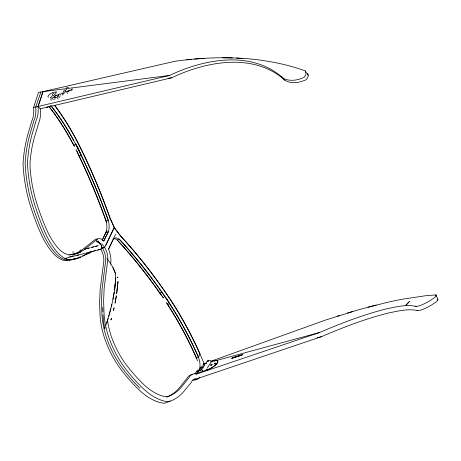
<?xml version="1.0" encoding="UTF-8"?>
<svg xmlns="http://www.w3.org/2000/svg" width="461" height="461" viewBox="0 0 461 461"><rect width="100%" height="100%" fill="white"/><g stroke="black" fill="none" stroke-linecap="round" stroke-linejoin="round"><path stroke-width="0.69" d="M105.978 325.155C111.164 308.513 116.16 290.949 115.475 273.471M202.373 370.546L202.598 371.059L202.702 370.609M114.703 288.517L115.832 277.776M115.025 285.757L115.429 282.282M110.617 264.262L110.911 261.606A17.409 9.105 69.9 0 0 108.577 249.309L115.567 234.286M114.489 289.946L114.875 287.007M113.187 268.043L110.784 263.761L106.969 258.454M114.155 292.188L112.899 299.275M111.867 304.202L111.297 306.721M110.813 308.674L109.655 313.14M108.813 316.154L109.245 314.644M196.132 374.251L319.675 332.462C341.405 323.144 363.562 314.563 386.548 308.853C396.201 306.888 406.337 304.197 416.156 306.409A21.402 4.224 -33.4 0 0 422.19 304.704L423.815 303.978A21.402 4.224 -33.4 0 0 429.226 301.16L434.694 297.524A7.912 1.953 -29.7 0 0 436.077 295.835L435.95 294.902L425.63 295.732L404.211 298.918A263.317 61.422 -28 0 0 385.275 302.86L359.557 309.475L325.962 319.905L211.144 361.176M197.884 378.452L321.426 336.663C343.157 327.345 365.314 318.764 388.3 313.054C397.952 311.089 408.089 308.397 417.908 310.61A21.402 4.224 -33.4 0 0 423.941 308.905L425.572 308.178A21.402 4.224 -33.4 0 0 430.977 305.361L436.446 301.725A7.912 1.953 -29.7 0 0 437.829 300.036L437.892 299.293L435.95 294.902L436.077 295.835M199.359 369.382L199.653 368.431A13.242 6.927 69.9 0 0 198.437 357.206L197.343 354.728A218.295 114.195 69.9 0 0 172.011 307.435L161.206 291.392A369.78 193.441 69.9 0 0 123.145 243.512L119.29 239.305L117.192 240.077L121.047 244.284A369.78 193.441 69.9 0 1 159.074 292.113L163.39 297.927M106.831 322.585L108.099 318.557M67.813 260.442A51.528 23.085 79.8 0 1 52.854 252.962A67.421 30.201 79.8 0 1 39.992 231.71A147.117 65.906 79.8 0 1 30.72 206.816A76.042 34.062 79.8 0 1 23.05 163.436A107.546 48.175 79.8 0 1 27.937 134.237L31.942 120.615A19.183 8.592 79.8 0 0 33.63 107.361L38.58 92.298L43.173 91.716M86.276 253.942L84.634 255.261L78.399 258.304L73.489 259.376A51.528 23.085 79.8 0 1 57.256 252.173A67.421 30.201 79.8 0 1 44.394 230.921A147.117 65.906 79.8 0 1 35.122 206.027A76.042 34.062 79.8 0 1 27.453 162.647A107.546 48.175 79.8 0 1 32.339 133.448L36.344 119.825A19.183 8.592 79.8 0 0 38.033 106.572L42.982 91.509M38.096 106.485L43.052 91.635L174.932 61.267C197.331 58.19 220.035 56.841 242.613 58.426A263.317 160.48 -33.5 0 1 265.34 60.91C278.945 62.961 292.407 66.217 305.343 70.919L306.11 72.942A7.912 4.737 -31.5 0 1 305.32 75.633L303.96 77.442L299.725 79.061A21.402 13.651 -26.9 0 1 293.363 80.254L291.329 80.3A21.402 13.651 -26.9 0 1 282.898 77.932C251.677 49.972 204.171 58.899 169.596 75.437L38.096 106.485L40.199 108.831L171.694 77.776C206.269 61.238 253.781 52.312 285.002 80.272A21.402 13.651 -26.9 0 0 293.432 82.64L295.461 82.594A21.402 13.651 -26.9 0 0 301.828 81.401L306.064 79.782L307.424 77.972A7.912 4.737 -31.5 0 0 308.207 75.281L307.447 73.264L308.207 75.281M105.166 327.494L104.774 328.612L103.765 323.069L102.987 314.754M50.122 97.83L51.765 96.764L52.848 93.716L54.046 93.174M51.315 98.026L50.791 99.513L51.309 100.383M53.902 96.966L55.32 95.519L56.663 95.087M55.827 95.738L54.807 96.654M58.576 95.369L57.567 98.21L58.092 99.08M59.521 97.571L60.166 95.738M64.736 91.249L66.92 89.048M68.66 90.973L67.779 91.866M68.695 91.497L68.695 91.82M102.083 240.29L106.854 230.339M102.221 240.267L106.128 232.114A11.266 5.048 79.8 0 0 106.157 221.096L104.002 215.103A369.78 165.649 79.8 0 0 79.632 157.045L76.958 151.139M71.334 254.593L77.333 253.285L83.326 250.358L97.594 239A17.409 7.797 79.8 0 1 103.679 240.999L108.3 231.722L105.99 232.137M199.636 377.11L198.426 378.763A19.183 10.038 69.9 0 0 191.159 382.561L184.146 391.066A107.546 56.259 69.9 0 1 168.369 401.79A76.042 39.779 69.9 0 1 142.023 387.442A147.117 76.964 69.9 0 1 125.945 369.313A67.421 35.272 69.9 0 1 111.257 343.814A51.528 26.957 69.9 0 1 103.956 311.071L103.61 301.079L104.134 288.356L107.753 260.217A12.268 6.419 69.9 0 0 104.647 247.528L114.23 227.521L120.477 235.819A375.064 196.207 69.9 0 1 162.71 288.338L169.619 298.348A223.429 116.887 69.9 0 1 199.671 353.126L200.045 353.967L198.507 357.183L196.34 357.978M105.834 245.2L114.305 227.498L110.081 218.174A375.064 168.017 79.8 0 0 83.308 153.588L78.237 143.267A223.429 100.089 79.8 0 0 54.692 105.367M64.327 89.86L62.506 94.096M198.985 370.229L197.147 373.335M205.537 370.713L206.315 369.509M207.093 368.304L211.38 361.678M195.47 374.084L196.519 373.698L199.256 369.29L203.163 368.005M198.328 371.572L199.112 370.39M194.824 373.917L197.654 370.062M409.299 301.575L405.519 305.735L409.391 301.563M47.126 107.015L46.947 107.315L47.385 107.419M47.229 107.494L47.5 107.246L47.045 107.09M107.805 319.542L107.229 320.268M59.797 93.71L58.311 95.075M55.625 97.726L55.147 98.043M53.09 95.865L55.81 93.675L55.954 92.413M80.047 252.334L80.404 252.138M60.99 93.312L62.235 93.191M47.062 107.033L47.028 107.419M47.368 107.476L47.402 107.096M66.401 87.809L68.539 87.325M79.868 252.409L80.168 252.271M86.749 254.028L89.924 252.634M85.118 254.743L93.093 251.245M82.473 255.907L90.396 252.559M78.819 252.933L72.492 255.123M79.033 257.417L80.347 256.898M99.824 243.656A12.268 5.497 79.8 0 1 104.647 247.528L100.642 248.998A12.268 6.419 69.9 0 1 103.748 261.681L100.129 289.819L99.605 302.549L99.951 312.541A51.528 26.957 69.9 0 0 107.252 345.283A67.421 35.272 69.9 0 0 121.946 370.782A147.117 76.964 69.9 0 0 138.018 388.905A76.042 39.779 69.9 0 0 164.37 403.26A107.546 56.259 69.9 0 0 170.149 400.891M108.479 249.09L113.054 239.651A11.266 5.895 69.9 0 1 119.364 239.282L123.214 243.489A369.78 193.441 69.9 0 1 161.241 291.317L167.614 299.904M159.074 292.113L161.459 295.115M159.713 292.977L161.811 292.211M166.461 302.577L167.487 304.456L169.585 303.684M196.432 371.727L201.791 369.866M198.426 378.763L194.421 380.233A19.183 10.038 69.9 0 0 192.905 380.002M203.716 363.85L206.419 362.876M80.318 256.973L75.448 258.673L71.011 259.56M202.961 364.328L206.182 363.274M210.689 361.793L212.625 361.153A9.128 2.76 -28.5 0 1 216.641 360.548L217.483 360.911M203.693 364.288L205.629 363.654M211.426 361.747L212.625 361.153M201.129 366.483L205.076 365.187M198.374 370.604L202.264 369.33M197.054 373.168L206.419 370.091A9.128 2.76 -28.5 0 0 211.72 367.636L213.702 366.351A9.56 2.893 -28.5 0 0 217.477 360.911M238.867 355.65L238.216 356.336L239.829 355.339L238.867 356.123L239.236 355.615L238.919 355.713M204.148 366.558L200.23 367.832L200.402 368.149L203.67 367.089M73.051 255.014L74.209 254.639M339.308 315.566L337.222 316.217M347.433 313.048L352.515 311.538M203.756 363.954L206.534 363.205M211.392 361.885L212.78 361.505M214.169 361.13L319.675 332.462M317.26 337.792L321.426 336.663M369.958 306.634L370.442 306.507M77.016 255.354L95.704 250.582M368.028 307.159L376.245 305.038M72.561 252.23L73.702 251.937M72.896 256.408L64.863 258.483L66.522 259.013M71.933 256.656L78.681 254.921M79.747 250.386L81.332 249.983M85.982 248.79L84.749 249.107L89.469 247.903L87.878 248.306M88.16 252.495L91.653 251.608M90.909 247.54L93.537 246.871M91.831 247.303L97.271 245.926M94.009 251.009L99.455 249.626M95.658 246.335L98.32 245.661M97.841 250.035L102.014 248.721L101.99 248.191M72.729 88.996L71.369 89.999M69.692 90.149L68.482 90.61L66.839 92.108L67.306 93.514M58.414 94.332L56.743 95.75M56.91 97.427L56.207 97.346M70.239 254.743L75.028 253.7L81.021 250.767L95.283 239.415A17.409 7.797 79.8 0 1 97.467 239.017M69.087 260.165L73.996 259.094M75.391 258.869L71.184 259.791A51.528 23.085 79.8 0 1 54.951 252.588A67.421 30.201 79.8 0 1 42.089 231.33A147.117 65.906 79.8 0 1 32.817 206.442A76.042 34.062 79.8 0 1 25.148 163.061A107.546 48.175 79.8 0 1 30.034 133.857L34.039 120.24A19.183 8.592 79.8 0 0 35.727 106.987L40.868 92.131M79.061 156.1L81.367 155.685L81.804 156.654A369.78 165.649 79.8 0 1 106.174 214.717L108.329 220.704L106.024 221.119L103.869 215.131A369.78 165.649 79.8 0 0 79.499 157.068L75.979 149.301M33.63 107.361L38.033 106.572M48.883 106.497A218.295 97.79 79.8 0 1 71.346 140.933L73.247 144.524L75.552 144.109L77.442 147.024L81.367 155.685L75.552 144.109M54.611 105.379A223.429 100.089 79.8 0 1 78.157 143.279L83.234 153.605A375.064 168.017 79.8 0 1 110 218.186L114.311 227.509M103.788 241.132L108.375 231.71A11.266 5.048 79.8 0 0 108.41 220.692L106.255 214.699A369.78 165.649 79.8 0 0 81.885 156.642L77.517 147.013L73.651 140.519A218.295 97.79 79.8 0 0 50.745 105.529M101.501 248.093L104.647 247.528M43.052 91.635L169.596 75.437M168.144 78.232L171.694 77.776M186.567 59.821L191.528 59.336M194.456 59.077L204.684 58.328M202.5 370.523L202.333 370.972M224.674 57.74L225.239 57.746M222.651 57.769L232.448 57.93M68.827 255.855L70.769 256.304M67.64 259.37L69.628 259.485M72.135 256.604L71.132 256.616M236.481 58.028L242.613 58.426M196.519 373.698L195.706 373.623A24.324 12.724 69.9 0 0 188.912 377.761L181.726 386.71A102.475 53.609 69.9 0 1 168.115 396.489L166.974 396.852L165.303 396.627A70.948 37.116 69.9 0 1 142.668 383.483A141.85 74.204 69.9 0 1 128.435 367.607L127.196 366.034A62.293 32.587 69.9 0 1 113.613 342.477A46.411 24.283 69.9 0 1 107.546 320.13M417.908 310.61L417.015 310.483M416.156 306.409L415.142 306.248M53.464 99.196L54.571 99.374M52.491 97.3L55.464 97.824M65.381 90.984L66.568 91.63M69.588 90.909L71.524 89.561M99.53 243.431L101.385 245.442M56.91 91.946C53.793 91.722 49.408 93.497 47.863 96.384L48.388 97.254M217.575 361.078L216.733 360.721A9.128 2.76 -28.5 0 0 215.408 360.704M96.389 240.919L100.193 243.857M96.366 240.907L100.043 243.748L98.049 241.708L99.922 243.656L98.043 240.826M281.314 76.63L282.898 77.932M283.198 78.768L285.002 80.272M114.23 227.521L120.407 235.848A375.064 196.207 69.9 0 1 162.641 288.361L169.544 298.371A223.429 116.887 69.9 0 1 199.601 353.149L204.379 364.207M162.278 296.221L163.511 297.887M74.515 146.246L71.478 140.91A218.295 97.79 79.8 0 0 49.016 106.474M73.247 144.524L74.377 146.275M167.487 304.456L169.913 308.207A218.295 114.195 69.9 0 1 195.245 355.494L197.631 360.911M60.437 94.067L60.956 94.937M57.879 96.631L57.354 95.997M54.386 97.306L54.905 98.181M52.145 98.285L52.663 99.155M167.539 299.932L172.08 307.412A218.295 114.195 69.9 0 1 197.417 354.699L198.507 357.183M166.928 303.159L170.034 308.161A218.295 114.195 69.9 0 1 195.372 355.454L196.461 357.932M71.795 90.102L71.841 90.419M113.475 268.63L113.014 267.697M113.135 267.922L115.671 274.041M106.024 221.119L106.589 222.369M101.408 245.5L102.008 248.456M113.815 269.339L115.411 273.304M305.343 70.919L306.11 72.942M65.399 91.854L62.846 94.419L62.794 95.075M101.731 246.439L101.985 248.116M437.702 299.103L437.829 300.036M40.562 109.032L40.62 110.433A24.324 10.897 79.8 0 1 38.753 122.931L34.535 136.911A102.475 45.904 79.8 0 0 30.063 162.209L30.057 167.118A70.948 31.78 79.8 0 0 37.047 204.24A141.85 63.543 79.8 0 0 45.172 226.316L45.979 228.201A62.293 27.902 79.8 0 0 57.856 247.851A46.411 20.791 79.8 0 0 71.334 254.593M102.734 307.378L102.889 311.843M206.511 370.264A9.128 2.76 -28.5 0 0 211.812 367.809L213.795 366.518A9.56 2.893 -28.5 0 0 217.569 361.084M213.691 361.038A9.128 2.76 -28.5 0 1 214.59 360.825M207.6 361.626A0.813 0.657 33.5 0 1 207.715 361.493M207.842 361.245A0.813 0.657 33.5 0 1 208.113 361.026M208.297 360.98A0.813 0.657 33.5 0 1 208.695 361.038M206.643 362.49A3.158 2.564 33.5 0 1 208.441 360.473A3.158 2.564 33.5 0 1 211.547 361.418M207.917 361.13A0.813 0.657 33.5 0 1 208.188 360.911M207.94 361.147A0.813 0.657 33.5 0 1 208.124 360.859M208.464 360.721A0.813 0.657 33.5 0 1 208.66 360.727M113.193 238.729A11.266 5.895 69.9 0 1 117.313 240.031L121.168 244.238A369.78 193.441 69.9 0 1 159.195 292.067M193.384 379.426A19.183 10.038 69.9 0 1 196.328 379.53M139.925 388.208A147.117 76.964 69.9 0 1 123.848 370.085A67.421 35.272 69.9 0 1 109.159 344.58A51.528 26.957 69.9 0 1 101.858 311.843L101.512 301.851L102.037 289.122L105.655 260.984A12.268 6.419 69.9 0 0 102.549 248.3M166.484 397.094A102.475 53.609 69.9 0 0 179.629 387.482L186.814 378.533A24.324 12.724 69.9 0 1 192.686 374.413M101.846 247.136A12.268 5.497 79.8 0 1 102.336 247.943M50.819 105.511A218.295 97.79 79.8 0 1 73.731 140.507M233.808 357.298L233.785 357.776L232.73 358.122L233.808 357.298M240.498 355.126L240.475 355.604L239.42 355.944L240.498 355.126M118.016 281.481L116.668 293.651L118.016 281.481M233.589 357.482L233.283 357.753L233.589 357.482M240.279 355.304L239.968 355.581L240.279 355.304M116.339 295.893L115.083 302.981L116.339 295.893M114.051 307.908L113.481 310.426L114.051 307.908M111.429 318.349L110.997 319.853L111.429 318.349M232.373 357.765L232.258 358.122L233.07 357.54L231.612 358.485L232.373 357.765M235.064 357.021L233.894 357.742L234.338 357.125L235.064 357.021M234.839 357.119L234.182 357.569L234.839 357.119M210.769 364.933L212.054 364.438L210.769 364.933M210.902 365.17C211.922 365.815 212.654 363.556 210.902 365.17M214.647 363.66C215.673 364.305 216.399 362.046 214.647 363.66M214.774 363.896C215.8 364.542 216.532 362.283 214.774 363.896M235.398 356.779L234.954 357.396L236.182 356.526L235.398 356.779M236.781 356.33L236.337 356.947L236.781 356.33M237.196 356.197L236.752 356.814L237.242 356.347C237.605 357.2 238.383 355.091 237.536 356.399L237.196 356.197M241.034 354.953L240.59 355.564L241.403 355.218L240.878 355.391L241.034 354.953M241.944 354.924L241.76 355.183L242.797 354.376L241.944 354.924M117.734 277.384L117.601 277.009L117.855 277.747L117.734 277.384M99.818 244.578L99.818 244.578"/></g></svg>
